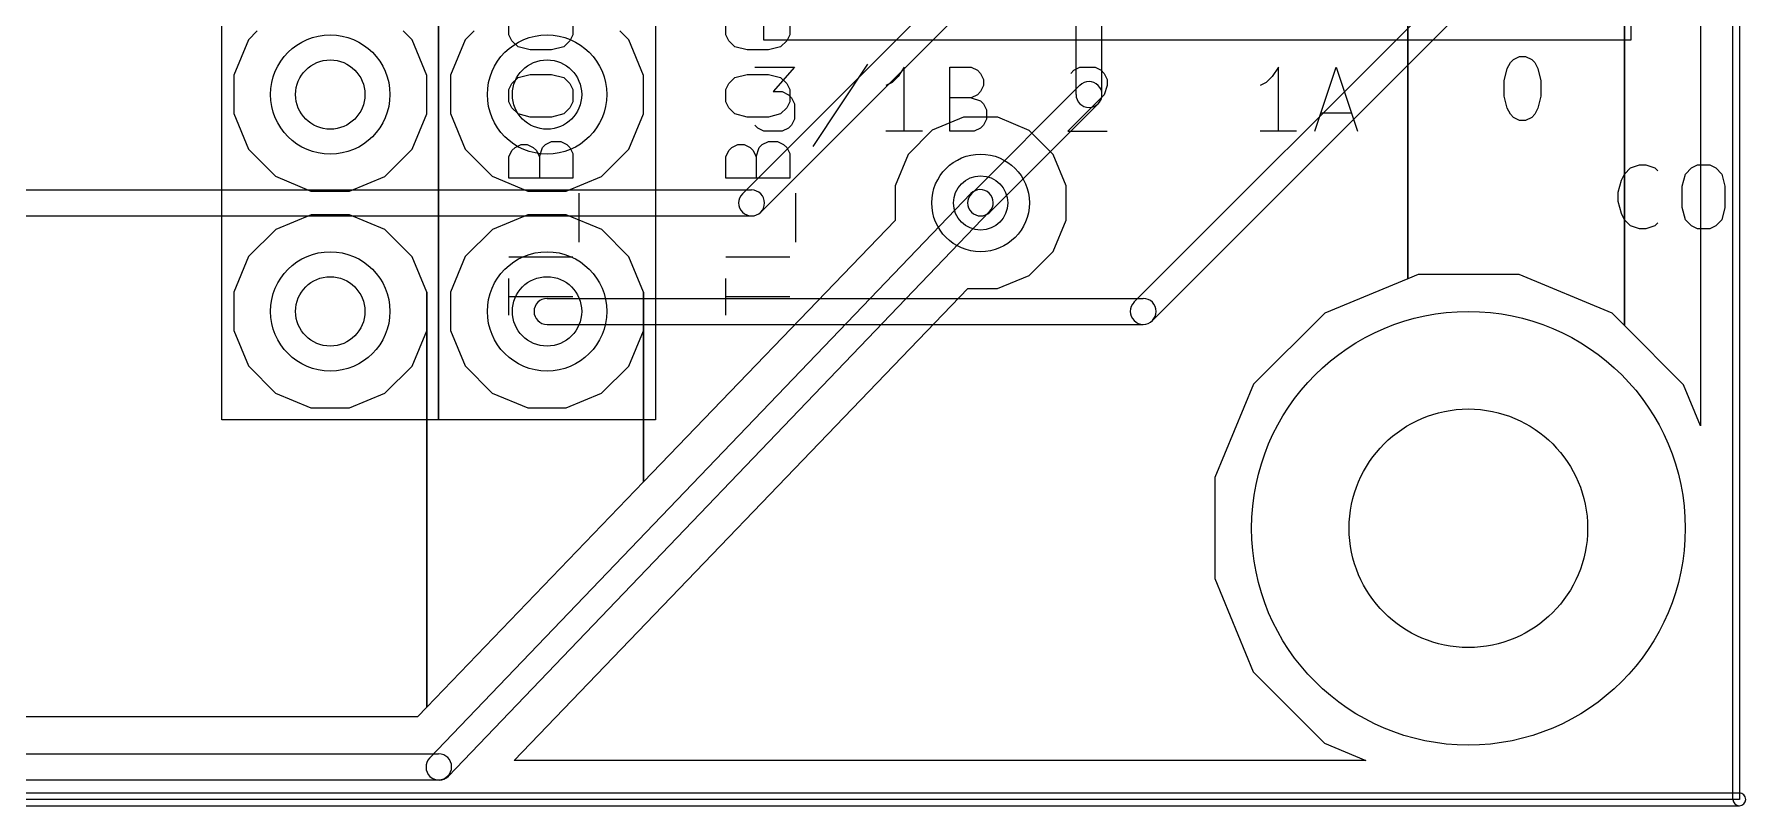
# Model space of a CAD drawing. Extents: x 10 to 410, y -287 to -10.
# Drawn here: x 225.13 to 245.18, y -150.57 to -141.53 of the extents above; entities that cross this region are included whole.
import ezdxf

# ---------------------------------------------------------------- set-up
doc = ezdxf.new("R2010")
doc.units = 0
doc.header["$MEASUREMENT"] = 0
doc.layers.add('Black', color=250, linetype='CONTINUOUS')
doc.layers.add('White', color=7, linetype='CONTINUOUS')

msp = doc.modelspace()

# ---------------------------------------------------------------- linework, layer by layer
at = {"layer": 'BLACK'}
for p, q in [((245.035, -150.495), (245.035, -112.395)), ((245.11, -112.395), (245.11, -150.495)), ((245.11, -112.395), (245.11, -150.495)), ((245.11, -112.395), (245.11, -150.495)), ((245.11, -112.395), (245.11, -150.495)), ((245.11, -112.395), (245.11, -150.495)), ((245.11, -112.395), (245.11, -150.495)), ((245.11, -112.395), (245.11, -150.495)), ((244.654, -112.851), (244.654, -146.119)), ((244.654, -112.851), (244.654, -146.119)), ((227.33, -146.05), (227.33, -120.65)), ((229.87, -146.05), (229.87, -120.65)), ((229.87, -120.65), (229.87, -146.05)), ((232.41, -120.65), (232.41, -146.05)), ((233.68, -141.605), (233.68, -136.525)), ((243.84, -136.525), (243.84, -141.605)), ((241.224, -144.398), (241.224, -140.099)), ((241.224, -140.099), (241.224, -144.398)), ((241.224, -144.398), (241.224, -140.099)), ((241.224, -140.099), (241.224, -144.398)), ((243.764, -144.946), (243.764, -140.099)), ((243.764, -140.099), (243.764, -144.946)), ((243.764, -144.946), (243.764, -140.099)), ((243.764, -140.099), (243.764, -144.946)), ((227.745, -141.496), (227.642, -141.599)), ((227.745, -141.496), (227.642, -141.599)), ((229.559, -141.601), (229.454, -141.496)), ((229.559, -141.601), (229.454, -141.496)), ((230.285, -141.496), (230.182, -141.599)), ((230.285, -141.496), (230.182, -141.599)), ((230.694, -141.539), (230.694, -141.396)), ((230.729, -141.611), (230.694, -141.539)), ((231.444, -141.539), (231.408, -141.611)), ((231.444, -141.396), (231.444, -141.539)), ((232.099, -141.601), (231.994, -141.496)), ((232.099, -141.601), (231.994, -141.496)), ((233.234, -141.539), (233.234, -141.396)), ((233.269, -141.611), (233.234, -141.539)), ((233.984, -141.539), (233.948, -141.611)), ((233.984, -141.396), (233.984, -141.539)), ((227.642, -141.599), (227.47, -142.014)), ((227.642, -141.599), (227.47, -142.014)), ((229.73, -142.016), (229.559, -141.601)), ((229.73, -142.016), (229.559, -141.601)), ((230.182, -141.599), (230.01, -142.014)), ((230.182, -141.599), (230.01, -142.014)), ((230.801, -141.682), (230.729, -141.611)), ((230.944, -141.718), (230.801, -141.682)), ((231.194, -141.718), (230.944, -141.718)), ((231.336, -141.682), (231.194, -141.718)), ((231.408, -141.611), (231.336, -141.682)), ((232.27, -142.016), (232.099, -141.601)), ((232.27, -142.016), (232.099, -141.601)), ((233.341, -141.682), (233.269, -141.611)), ((233.484, -141.718), (233.341, -141.682)), ((233.734, -141.718), (233.484, -141.718)), ((243.84, -141.605), (233.68, -141.605)), ((233.876, -141.682), (233.734, -141.718)), ((233.948, -141.611), (233.876, -141.682)), ((233.575, -141.921), (234.039, -141.921)), ((234.039, -141.921), (233.789, -142.206)), ((234.896, -141.885), (234.254, -142.849)), ((235.325, -141.921), (235.254, -142.028)), ((235.325, -142.671), (235.325, -141.921)), ((235.861, -142.671), (235.861, -141.921)), ((235.861, -141.921), (236.111, -141.921)), ((236.111, -141.921), (236.182, -141.956)), ((236.182, -141.956), (236.218, -141.992)), ((237.276, -141.992), (237.311, -141.956)), ((237.311, -141.956), (237.383, -141.921)), ((237.383, -141.921), (237.561, -141.921)), ((237.561, -141.921), (237.633, -141.956)), ((237.633, -141.956), (237.669, -141.992)), ((239.709, -141.921), (239.637, -142.028)), ((239.709, -142.671), (239.709, -141.921)), ((240.137, -142.671), (240.387, -141.921)), ((240.387, -141.921), (240.637, -142.671)), ((242.356, -142.079), (242.391, -141.936)), ((242.391, -141.936), (242.427, -141.865)), ((242.427, -141.865), (242.463, -141.829)), ((242.463, -141.829), (242.534, -141.794)), ((242.534, -141.794), (242.606, -141.794)), ((242.606, -141.794), (242.677, -141.829)), ((242.677, -141.829), (242.713, -141.865)), ((242.713, -141.865), (242.749, -141.936)), ((242.749, -141.936), (242.784, -142.079)), ((227.47, -142.014), (227.47, -142.464)), ((227.47, -142.014), (227.47, -142.464)), ((229.73, -142.466), (229.73, -142.016)), ((229.73, -142.466), (229.73, -142.016)), ((230.01, -142.014), (230.01, -142.464)), ((230.01, -142.014), (230.01, -142.464)), ((230.694, -142.182), (230.729, -142.111)), ((230.729, -142.111), (230.801, -142.039)), ((230.801, -142.039), (230.944, -142.004)), ((230.944, -142.004), (231.194, -142.004)), ((231.194, -142.004), (231.336, -142.039)), ((231.336, -142.039), (231.408, -142.111)), ((231.408, -142.111), (231.444, -142.182)), ((232.27, -142.466), (232.27, -142.016)), ((232.27, -142.466), (232.27, -142.016)), ((233.234, -142.182), (233.269, -142.111)), ((233.269, -142.111), (233.341, -142.039)), ((233.341, -142.039), (233.484, -142.004)), ((233.484, -142.004), (233.734, -142.004)), ((233.734, -142.004), (233.876, -142.039)), ((233.876, -142.039), (233.948, -142.111)), ((233.948, -142.111), (233.984, -142.182)), ((235.182, -142.099), (235.111, -142.135)), ((235.254, -142.028), (235.182, -142.099)), ((236.218, -141.992), (236.254, -142.063)), ((236.254, -142.135), (236.218, -142.206)), ((236.254, -142.063), (236.254, -142.135)), ((237.669, -141.992), (237.704, -142.063)), ((237.704, -142.135), (237.669, -142.242)), ((237.704, -142.063), (237.704, -142.135)), ((239.566, -142.099), (239.494, -142.135)), ((239.637, -142.028), (239.566, -142.099)), ((242.356, -142.258), (242.356, -142.079)), ((242.784, -142.079), (242.784, -142.258)), ((230.694, -142.325), (230.694, -142.182)), ((230.729, -142.396), (230.694, -142.325)), ((231.444, -142.325), (231.408, -142.396)), ((231.444, -142.182), (231.444, -142.325)), ((233.234, -142.325), (233.234, -142.182)), ((233.269, -142.396), (233.234, -142.325)), ((233.789, -142.206), (233.896, -142.206)), ((233.896, -142.206), (233.968, -142.242)), ((233.984, -142.325), (233.948, -142.396)), ((233.968, -142.242), (234.004, -142.278)), ((233.984, -142.182), (233.984, -142.325)), ((234.004, -142.278), (234.039, -142.349)), ((234.039, -142.349), (234.039, -142.528)), ((236.111, -142.278), (235.861, -142.278)), ((236.182, -142.242), (236.111, -142.278)), ((236.111, -142.278), (236.218, -142.313)), ((236.218, -142.206), (236.182, -142.242)), ((236.218, -142.313), (236.254, -142.349)), ((236.254, -142.349), (236.289, -142.421)), ((237.669, -142.242), (237.24, -142.671)), ((242.391, -142.401), (242.356, -142.258)), ((242.784, -142.258), (242.749, -142.401)), ((227.47, -142.464), (227.641, -142.879)), ((227.47, -142.464), (227.641, -142.879)), ((229.558, -142.881), (229.73, -142.466)), ((229.558, -142.881), (229.73, -142.466)), ((230.01, -142.464), (230.181, -142.879)), ((230.01, -142.464), (230.181, -142.879)), ((230.801, -142.468), (230.729, -142.396)), ((230.944, -142.504), (230.801, -142.468)), ((231.194, -142.504), (230.944, -142.504)), ((231.336, -142.468), (231.194, -142.504)), ((231.408, -142.396), (231.336, -142.468)), ((232.098, -142.881), (232.27, -142.466)), ((232.098, -142.881), (232.27, -142.466)), ((233.341, -142.468), (233.269, -142.396)), ((233.484, -142.504), (233.341, -142.468)), ((233.734, -142.504), (233.484, -142.504)), ((233.876, -142.468), (233.734, -142.504)), ((233.948, -142.396), (233.876, -142.468)), ((234.039, -142.528), (234.004, -142.599)), ((236.021, -142.507), (235.652, -142.659)), ((236.021, -142.507), (235.652, -142.659)), ((236.42, -142.507), (236.021, -142.507)), ((236.42, -142.507), (236.021, -142.507)), ((236.289, -142.528), (236.254, -142.599)), ((236.289, -142.421), (236.289, -142.528)), ((236.789, -142.66), (236.42, -142.507)), ((236.789, -142.66), (236.42, -142.507)), ((240.209, -142.456), (240.566, -142.456)), ((242.427, -142.472), (242.391, -142.401)), ((242.463, -142.508), (242.427, -142.472)), ((242.534, -142.544), (242.463, -142.508)), ((242.606, -142.544), (242.534, -142.544)), ((242.677, -142.508), (242.606, -142.544)), ((242.713, -142.472), (242.677, -142.508)), ((242.749, -142.401), (242.713, -142.472)), ((233.611, -142.635), (233.575, -142.599)), ((233.682, -142.671), (233.611, -142.635)), ((233.896, -142.671), (233.682, -142.671)), ((233.968, -142.635), (233.896, -142.671)), ((234.004, -142.599), (233.968, -142.635)), ((235.539, -142.671), (235.111, -142.671)), ((235.652, -142.659), (235.37, -142.941)), ((235.652, -142.659), (235.37, -142.941)), ((236.146, -142.671), (235.861, -142.671)), ((236.218, -142.635), (236.146, -142.671)), ((236.254, -142.599), (236.218, -142.635)), ((237.071, -142.942), (236.789, -142.66)), ((237.071, -142.942), (236.789, -142.66)), ((237.24, -142.671), (237.704, -142.671)), ((239.923, -142.671), (239.494, -142.671)), ((227.641, -142.879), (227.959, -143.198)), ((227.641, -142.879), (227.959, -143.198)), ((229.239, -143.199), (229.558, -142.881)), ((229.239, -143.199), (229.558, -142.881)), ((230.181, -142.879), (230.499, -143.198)), ((230.181, -142.879), (230.499, -143.198)), ((230.694, -142.968), (230.729, -142.896)), ((230.694, -143.218), (230.694, -142.968)), ((230.729, -142.896), (230.765, -142.861)), ((230.765, -142.861), (230.836, -142.825)), ((230.836, -142.825), (230.908, -142.825)), ((230.908, -142.825), (230.979, -142.861)), ((230.979, -142.861), (231.015, -142.896)), ((231.015, -142.896), (231.051, -142.968)), ((231.051, -142.968), (231.086, -142.861)), ((231.051, -142.968), (231.051, -143.218)), ((231.086, -142.861), (231.122, -142.825)), ((231.122, -142.825), (231.194, -142.789)), ((231.194, -142.789), (231.301, -142.789)), ((231.301, -142.789), (231.372, -142.825)), ((231.372, -142.825), (231.408, -142.861)), ((231.408, -142.861), (231.444, -142.932)), ((231.444, -142.932), (231.444, -143.218)), ((231.779, -143.199), (232.098, -142.881)), ((231.779, -143.199), (232.098, -142.881)), ((233.234, -142.968), (233.269, -142.896)), ((233.234, -143.218), (233.234, -142.968)), ((233.269, -142.896), (233.305, -142.861)), ((233.305, -142.861), (233.376, -142.825)), ((233.376, -142.825), (233.448, -142.825)), ((233.448, -142.825), (233.519, -142.861)), ((233.519, -142.861), (233.555, -142.896)), ((233.555, -142.896), (233.591, -142.968)), ((233.591, -142.968), (233.626, -142.861)), ((233.591, -142.968), (233.591, -143.218)), ((233.626, -142.861), (233.662, -142.825)), ((233.662, -142.825), (233.734, -142.789)), ((233.734, -142.789), (233.841, -142.789)), ((233.841, -142.789), (233.912, -142.825)), ((233.912, -142.825), (233.948, -142.861)), ((233.948, -142.861), (233.984, -142.932)), ((233.984, -142.932), (233.984, -143.218)), ((235.37, -142.941), (235.217, -143.31)), ((235.37, -142.941), (235.217, -143.31)), ((237.223, -143.311), (237.071, -142.942)), ((237.223, -143.311), (237.071, -142.942)), ((243.727, -143.242), (243.763, -143.171)), ((243.763, -143.171), (243.834, -143.099)), ((243.834, -143.099), (243.941, -143.064)), ((243.941, -143.064), (244.013, -143.064)), ((244.013, -143.064), (244.12, -143.099)), ((244.12, -143.099), (244.156, -143.135)), ((244.441, -143.314), (244.477, -143.171)), ((244.477, -143.171), (244.549, -143.099)), ((244.549, -143.099), (244.62, -143.064)), ((244.62, -143.064), (244.763, -143.064)), ((244.763, -143.064), (244.834, -143.099)), ((244.834, -143.099), (244.906, -143.171)), ((244.906, -143.171), (244.941, -143.314)), ((227.959, -143.198), (228.374, -143.37)), ((227.959, -143.198), (228.374, -143.37)), ((228.374, -143.37), (228.824, -143.37)), ((228.374, -143.37), (228.824, -143.37)), ((228.824, -143.37), (229.239, -143.199)), ((228.824, -143.37), (229.239, -143.199)), ((230.499, -143.198), (230.914, -143.37)), ((230.499, -143.198), (230.914, -143.37)), ((231.444, -143.218), (230.694, -143.218)), ((230.914, -143.37), (231.364, -143.37)), ((230.914, -143.37), (231.364, -143.37)), ((231.364, -143.37), (231.779, -143.199)), ((231.364, -143.37), (231.779, -143.199)), ((233.984, -143.218), (233.234, -143.218)), ((235.217, -143.31), (235.217, -143.709)), ((235.217, -143.31), (235.217, -143.709)), ((237.223, -143.71), (237.223, -143.311)), ((237.223, -143.71), (237.223, -143.311)), ((243.691, -143.385), (243.727, -143.242)), ((244.441, -143.564), (244.441, -143.314)), ((244.941, -143.314), (244.941, -143.564)), ((236.106, -143.4), (229.764, -150.013)), ((231.515, -143.968), (231.515, -143.396)), ((234.055, -143.968), (234.055, -143.396)), ((243.691, -143.492), (243.691, -143.385)), ((243.727, -143.635), (243.691, -143.492)), ((244.477, -143.706), (244.441, -143.564)), ((244.941, -143.564), (244.906, -143.706)), ((228.376, -143.65), (227.961, -143.821)), ((228.376, -143.65), (227.961, -143.821)), ((228.826, -143.65), (228.376, -143.65)), ((228.826, -143.65), (228.376, -143.65)), ((229.241, -143.822), (228.826, -143.65)), ((229.241, -143.822), (228.826, -143.65)), ((236.326, -143.611), (229.984, -150.224)), ((230.916, -143.65), (230.501, -143.821)), ((230.916, -143.65), (230.501, -143.821)), ((231.366, -143.65), (230.916, -143.65)), ((231.366, -143.65), (230.916, -143.65)), ((231.781, -143.822), (231.366, -143.65)), ((231.781, -143.822), (231.366, -143.65)), ((235.219, -143.714), (232.27, -146.777)), ((235.219, -143.714), (232.27, -146.777)), ((235.217, -143.709), (235.219, -143.714)), ((235.217, -143.709), (235.219, -143.714)), ((237.07, -144.079), (237.223, -143.71)), ((237.07, -144.079), (237.223, -143.71)), ((243.763, -143.706), (243.727, -143.635)), ((243.834, -143.778), (243.763, -143.706)), ((243.941, -143.814), (243.834, -143.778)), ((244.12, -143.778), (244.013, -143.814)), ((244.156, -143.742), (244.12, -143.778)), ((244.549, -143.778), (244.477, -143.706)), ((244.62, -143.814), (244.549, -143.778)), ((244.834, -143.778), (244.763, -143.814)), ((244.906, -143.706), (244.834, -143.778)), ((227.961, -143.821), (227.642, -144.139)), ((227.961, -143.821), (227.642, -144.139)), ((229.559, -144.141), (229.241, -143.822)), ((229.559, -144.141), (229.241, -143.822)), ((230.501, -143.821), (230.182, -144.139)), ((230.501, -143.821), (230.182, -144.139)), ((232.099, -144.141), (231.781, -143.822)), ((232.099, -144.141), (231.781, -143.822)), ((244.013, -143.814), (243.941, -143.814)), ((244.763, -143.814), (244.62, -143.814)), ((227.642, -144.139), (227.47, -144.554)), ((227.642, -144.139), (227.47, -144.554)), ((229.73, -144.556), (229.559, -144.141)), ((229.73, -144.556), (229.559, -144.141)), ((230.182, -144.139), (230.01, -144.554)), ((230.182, -144.139), (230.01, -144.554)), ((231.444, -144.146), (230.694, -144.146)), ((232.27, -144.556), (232.099, -144.141)), ((232.27, -144.556), (232.099, -144.141)), ((233.984, -144.146), (233.234, -144.146)), ((236.788, -144.361), (237.07, -144.079)), ((236.788, -144.361), (237.07, -144.079)), ((236.419, -144.513), (236.788, -144.361)), ((236.419, -144.513), (236.788, -144.361)), ((241.346, -144.348), (241.224, -144.398)), ((241.346, -144.348), (241.224, -144.398)), ((242.529, -144.349), (241.346, -144.348)), ((242.529, -144.349), (241.346, -144.348)), ((243.621, -144.802), (242.529, -144.349)), ((243.621, -144.802), (242.529, -144.349)), ((227.47, -144.554), (227.47, -145.004)), ((227.47, -144.554), (227.47, -145.004)), ((229.73, -149.416), (229.73, -144.556)), ((229.73, -145.006), (229.73, -144.556)), ((229.73, -144.556), (229.73, -149.416)), ((229.73, -149.416), (229.73, -144.556)), ((229.73, -145.006), (229.73, -144.556)), ((229.73, -144.556), (229.73, -149.416)), ((230.01, -144.554), (230.01, -145.004)), ((230.01, -144.554), (230.01, -145.004)), ((230.694, -144.825), (230.694, -144.396)), ((230.753, -150.039), (236.071, -144.513)), ((230.753, -150.039), (236.071, -144.513)), ((232.27, -146.777), (232.27, -144.556)), ((232.27, -145.006), (232.27, -144.556)), ((232.27, -144.556), (232.27, -146.777)), ((232.27, -146.777), (232.27, -144.556)), ((232.27, -145.006), (232.27, -144.556)), ((232.27, -144.556), (232.27, -146.777)), ((233.234, -144.825), (233.234, -144.396)), ((236.071, -144.513), (236.419, -144.513)), ((236.071, -144.513), (236.419, -144.513)), ((241.224, -144.398), (240.254, -144.799)), ((241.224, -144.398), (240.254, -144.799)), ((231.444, -144.611), (230.694, -144.611)), ((233.984, -144.611), (233.234, -144.611)), ((240.254, -144.799), (239.417, -145.634)), ((240.254, -144.799), (239.417, -145.634)), ((243.764, -144.946), (243.621, -144.802)), ((243.764, -144.946), (243.621, -144.802)), ((244.456, -145.639), (243.764, -144.946)), ((244.456, -145.639), (243.764, -144.946)), ((227.47, -145.004), (227.641, -145.419)), ((227.47, -145.004), (227.641, -145.419)), ((229.558, -145.421), (229.73, -145.006)), ((229.558, -145.421), (229.73, -145.006)), ((230.01, -145.004), (230.181, -145.419)), ((230.01, -145.004), (230.181, -145.419)), ((232.098, -145.421), (232.27, -145.006)), ((232.098, -145.421), (232.27, -145.006)), ((227.641, -145.419), (227.959, -145.738)), ((227.641, -145.419), (227.959, -145.738)), ((229.239, -145.739), (229.558, -145.421)), ((229.239, -145.739), (229.558, -145.421)), ((230.181, -145.419), (230.499, -145.738)), ((230.181, -145.419), (230.499, -145.738)), ((231.779, -145.739), (232.098, -145.421)), ((231.779, -145.739), (232.098, -145.421)), ((227.959, -145.738), (228.374, -145.91)), ((227.959, -145.738), (228.374, -145.91)), ((228.824, -145.91), (229.239, -145.739)), ((228.824, -145.91), (229.239, -145.739)), ((230.499, -145.738), (230.914, -145.91)), ((230.499, -145.738), (230.914, -145.91)), ((231.364, -145.91), (231.779, -145.739)), ((231.364, -145.91), (231.779, -145.739)), ((239.417, -145.634), (238.964, -146.726)), ((239.417, -145.634), (238.964, -146.726)), ((244.654, -146.119), (244.456, -145.639)), ((244.654, -146.119), (244.456, -145.639)), ((228.374, -145.91), (228.824, -145.91)), ((228.374, -145.91), (228.824, -145.91)), ((230.914, -145.91), (231.364, -145.91)), ((230.914, -145.91), (231.364, -145.91)), ((229.87, -146.05), (227.33, -146.05)), ((232.41, -146.05), (229.87, -146.05)), ((232.27, -146.777), (229.73, -149.416)), ((232.27, -146.777), (229.73, -149.416)), ((238.964, -146.726), (238.963, -147.909)), ((238.964, -146.726), (238.963, -147.909)), ((238.963, -147.909), (239.414, -149.001)), ((238.963, -147.909), (239.414, -149.001)), ((239.414, -149.001), (240.249, -149.838)), ((239.414, -149.001), (240.249, -149.838)), ((229.621, -149.53), (224.739, -149.53)), ((229.621, -149.53), (224.739, -149.53)), ((229.73, -149.416), (229.621, -149.53)), ((229.73, -149.416), (229.621, -149.53)), ((195.834, -149.962), (229.87, -149.962)), ((240.249, -149.838), (240.734, -150.039)), ((240.249, -149.838), (240.734, -150.039)), ((240.734, -150.039), (230.753, -150.039)), ((240.734, -150.039), (230.753, -150.039)), ((195.834, -150.266), (229.87, -150.266)), ((162.56, -150.42), (245.11, -150.42)), ((245.11, -150.495), (162.56, -150.495)), ((245.11, -150.495), (162.56, -150.495)), ((245.11, -150.495), (162.56, -150.495)), ((245.11, -150.495), (162.56, -150.495)), ((245.11, -150.495), (162.56, -150.495)), ((245.11, -150.495), (162.56, -150.495)), ((245.11, -150.495), (162.56, -150.495)), ((162.56, -150.57), (245.11, -150.57))]:
    msp.add_line(p, q, dxfattribs=at)
for centre, radius in [((228.6, -142.24), 0.699), ((228.6, -142.24), 0.699), ((228.6, -142.24), 0.699), ((231.14, -142.24), 0.699), ((231.14, -142.24), 0.699), ((231.14, -142.24), 0.699), ((236.22, -143.51), 0.572), ((228.6, -144.78), 0.699), ((228.6, -144.78), 0.699), ((228.6, -144.78), 0.699), ((231.14, -144.78), 0.699), ((231.14, -144.78), 0.699), ((231.14, -144.78), 0.699), ((241.935, -147.32), 2.54)]:
    msp.add_circle(centre, radius, dxfattribs=at)
for centre, radius, start, end in [((236.216, -143.506), 0.152, -43.8, 136.2), ((229.87, -150.114), 0.152, 270, 450), ((229.874, -150.118), 0.152, 136.2, 316.2), ((245.11, -150.495), 0.0749, 180, 360), ((245.11, -150.495), 0.0749, 270, 450)]:
    msp.add_arc(centre, radius, start, end, dxfattribs=at)
at = {"layer": 'WHITE'}
for p, q in [((245.035, -150.495), (245.035, -112.395)), ((237.338, -142.24), (237.338, -140.335)), ((237.642, -142.24), (237.642, -140.335)), ((242.462, -140.227), (238.017, -144.672)), ((242.678, -140.443), (238.233, -144.888)), ((236.112, -140.719), (233.429, -143.402)), ((236.328, -140.934), (233.644, -143.618)), ((237.382, -142.132), (236.112, -143.402)), ((237.598, -142.348), (236.328, -143.618)), ((222.631, -143.358), (233.537, -143.358)), ((222.631, -143.662), (233.537, -143.662)), ((231.14, -144.628), (238.125, -144.628)), ((231.14, -144.932), (238.125, -144.932)), ((162.56, -150.42), (245.11, -150.42)), ((162.56, -150.57), (245.11, -150.57))]:
    msp.add_line(p, q, dxfattribs=at)
for centre, radius in [((228.6, -142.24), 0.699), ((231.14, -142.24), 0.699), ((228.6, -142.24), 0.406), ((231.14, -142.24), 0.406), ((236.22, -143.51), 0.572), ((236.22, -143.51), 0.318), ((228.6, -144.78), 0.699), ((231.14, -144.78), 0.699), ((228.6, -144.78), 0.406), ((231.14, -144.78), 0.406), ((241.935, -147.32), 2.54), ((241.935, -147.32), 1.397)]:
    msp.add_circle(centre, radius, dxfattribs=at)
for centre, radius, start, end in [((237.49, -142.24), 0.152, -45, 135), ((237.49, -142.24), 0.152, 180, 360), ((233.537, -143.51), 0.152, 270, 450), ((233.537, -143.51), 0.152, 135, 315), ((236.22, -143.51), 0.152, 135, 315), ((231.14, -144.78), 0.152, 90, 270), ((238.125, -144.78), 0.152, 135, 315), ((238.125, -144.78), 0.152, 270, 450), ((245.11, -150.495), 0.0749, 180, 360), ((245.11, -150.495), 0.0749, 270, 450)]:
    msp.add_arc(centre, radius, start, end, dxfattribs=at)

doc.saveas('drawing.dxf')
